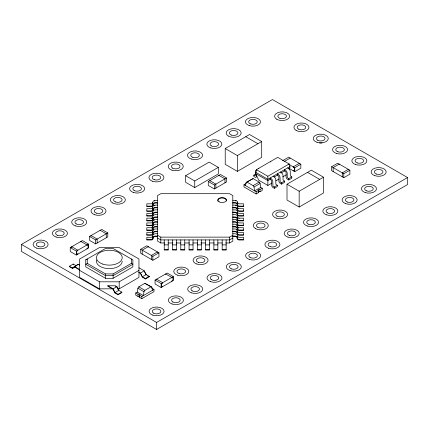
<?xml version="1.0" encoding="UTF-8"?>
<svg xmlns="http://www.w3.org/2000/svg" width="429" height="429" viewBox="0 0 429 429"><rect width="100%" height="100%" fill="white"/><g stroke="black" fill="none" stroke-linecap="round" stroke-linejoin="round"><path stroke-width="0.64" d="M139.559 296.471A1.073 0.622 0 0 0 138.041 296.471L135.762 295.152L135.762 292.959L137.28 292.079L137.891 288.202L138.798 286.813L144.879 283.306L151.871 287.151L152.483 290.326M151.871 287.151L150.96 286.813L144.879 290.326L143.972 291.709L143.361 295.592L137.28 292.079M245.511 185.628L246.123 182.454L253.11 178.603L259.191 182.116L260.097 183.499L260.709 187.382L262.232 188.261L262.232 190.455L259.953 191.768A1.073 0.622 0 0 0 258.43 191.768A1.073 0.622 0 0 0 258.43 192.648L256.151 193.962L243.988 186.942L243.988 184.749L246.267 183.435M271.884 183.124L267.857 185.451L258.735 180.185L255.695 173.606L256.424 169.653L277.735 157.346L289.167 163.948L289.897 166.581L289.897 167.9L289.344 169.096M74.619 267.176L72.447 268.431L69.407 266.672L69.407 266.237L72.447 267.991L78.148 264.259L79.671 265.138M72.447 268.431L74.351 266.892L79.671 269.964M78.148 264.259L76.249 265.798L73.209 264.039L69.407 266.237M21.45 244.428L272.415 99.533L407.55 177.552L407.55 184.572L156.585 329.467L21.45 251.448L21.45 244.428L156.585 322.447L407.55 177.552M225.214 148.547L249.539 134.508L261.701 141.527L261.701 157.325L237.376 171.364L225.214 164.345L225.214 148.547L237.376 155.566L261.701 141.527M185.618 175.708L209.18 162.108L218.302 167.374L218.302 173.954L194.739 187.559L185.618 182.293L185.618 175.708L194.739 180.974L218.302 167.374M70.243 247.587L82.406 240.567L88.487 244.074L88.487 248.026L76.324 255.046L70.243 251.533L70.243 247.587L76.324 251.094L88.487 244.074M89.548 236.438L101.711 229.418L107.792 232.931L107.792 236.878L95.629 243.897L89.548 240.39L89.548 236.438L95.629 239.95L107.792 232.931M70.624 247.806L71.766 247.147L71.766 246.707L77.847 250.22L77.847 250.659L76.705 251.314L76.705 254.386L77.847 253.727L77.847 254.166M208.269 181.499L220.431 174.48L226.507 177.992L226.507 181.939L214.35 188.964L208.269 185.451L208.269 181.499L214.35 185.012L226.507 177.992M85.752 259.872L105.513 248.461L113.111 248.461L132.872 259.872L132.872 266.892L113.111 278.303L105.513 278.303L85.752 266.892L85.752 259.872L87.269 258.993L87.269 263.385L85.752 264.259L105.513 275.67L113.111 275.67L132.872 264.259L131.349 263.385L113.111 273.916L105.513 273.916L87.269 263.385M72.447 267.991L75.976 265.953M256.456 174.667L256.456 176.453A1.882 1.089 60 0 1 255.126 177.225L253.796 176.453L253.796 175.139L255.314 174.26M282.598 160.703L288.679 157.191L300.842 164.21L300.842 168.163L294.761 171.675L289.248 168.49M246.123 182.454L253.11 178.603M284.121 161.577L290.202 158.07M140.701 249.297L146.782 245.785L158.939 252.81L158.939 256.757L152.863 260.269L140.701 253.244L140.701 249.297L152.863 256.317L158.939 252.81M256.424 169.653L267.857 176.255L289.167 163.948M247.029 182.116L253.11 185.628L259.191 182.116M260.709 187.382L254.628 190.894L254.022 187.012L260.097 183.499M289.897 166.581L267.857 179.306L255.695 172.286M273.176 176.239L274.185 176.834A2.692 1.555 60 0 1 275.82 179.671L275.842 184.197L277.354 185.231L277.354 186.551L274.313 188.304L272.983 187.537A1.882 1.089 60 0 1 271.654 185.231L271.654 181.065A1.073 0.622 60 0 0 270.897 179.746L270.136 179.306L267.857 180.625L255.695 173.606M274.024 177.064L277.354 175.139L278.115 175.579A1.073 0.622 60 0 1 278.877 176.893L278.877 181.065A1.882 1.089 60 0 0 280.207 183.365L281.537 184.132L284.577 182.379L284.577 181.065L283.07 180.057L283.043 175.504A2.692 1.555 60 0 0 281.403 172.667L280.394 172.067M280.952 173.059L284.867 170.801M288.218 168.865L289.897 167.9M288.679 164.21L294.761 167.723L300.842 164.21M243.988 184.749L256.151 191.768L258.43 190.455A1.073 0.622 0 0 1 258.43 189.575A1.073 0.622 0 0 1 259.953 189.575L262.232 188.261M275.917 180.797L278.796 179.134M282.824 176.807L286.282 174.812M270.136 179.306L270.136 177.992L271.144 178.587A2.692 1.555 60 0 1 272.78 181.424L272.935 186.181L274.313 186.985L277.354 185.231M277.354 175.139L277.354 173.82L278.362 174.421A2.692 1.555 60 0 1 280.003 177.257L280.18 182.03L281.537 182.818L284.577 181.065M288.755 178.652L291.795 176.893L291.795 178.212L288.755 179.966L287.425 179.199A1.882 1.089 60 0 1 286.095 176.893L286.095 172.726A1.073 0.622 60 0 0 285.333 171.407L284.577 170.973L284.577 169.653L285.585 170.254A2.692 1.555 60 0 1 287.221 173.091L287.242 177.611L288.755 178.652L288.755 179.966M287.006 184.223L311.331 170.179L323.487 177.204L323.487 192.996L299.169 207.041L287.006 200.021L287.006 184.223L299.169 191.243L323.487 177.204M79.671 270.404L99.431 281.81L119.192 281.81L138.953 270.404M107.792 285.762L113.111 288.835L116.913 286.642L118.812 290.369L121.852 292.122L121.852 292.562L118.05 294.755L115.01 293.002L113.111 289.275L107.792 286.202L107.792 285.762L115.39 285.762L116.913 286.642M138.953 272.158L140.471 273.037L144.273 270.844L146.171 274.571L149.212 276.33L149.212 276.764L145.415 278.963L142.374 277.204L140.471 273.477L138.953 272.597M117.873 288.835L119.192 288.835L138.953 277.424L138.953 258.993L119.192 247.587L99.431 247.587L79.671 258.993L79.671 277.424L99.431 288.835L112.602 288.835M331.622 166.715L337.703 163.202L349.866 170.222L349.866 174.174L343.785 177.686L331.622 170.662L331.622 166.715L343.785 173.734L349.866 170.222M113.111 288.835L115.01 292.562L118.812 290.369M140.471 273.037L142.374 276.764L146.171 274.571M115.01 292.562L118.05 294.321L121.852 292.122M142.374 276.764L145.415 278.523L149.212 276.33M155.067 280.057L167.224 273.037L173.305 276.549L173.305 280.496L161.143 287.516L155.067 284.009L155.067 280.057L161.143 283.569L173.305 276.549M157.577 235.269L160.8 237.13L229.59 237.13L232.813 235.269M232.813 238.041L229.59 239.908L160.8 239.908L157.577 238.041M225.584 242.975L229.59 242.975L232.813 241.114L232.813 195.554L229.59 193.694L160.8 193.694L157.577 195.554L157.577 241.114L160.8 242.975L164.806 242.975M139.559 295.152L141.838 296.471L154 289.446L154 291.64L141.838 298.664L139.559 297.345L139.559 295.152A1.073 0.622 0 0 0 139.559 294.273A1.073 0.622 0 0 0 138.041 294.273L135.762 292.959M157.577 200.316L155.427 200.316A2.687 2.193 0 0 0 152.74 202.509A1.614 1.314 0 0 1 151.126 203.823L146.825 203.823L146.825 206.558L151.126 206.558A2.15 1.754 0 0 0 153.276 204.805A2.15 1.754 0 0 1 155.427 203.051L157.577 203.051M232.813 200.316L234.963 200.316A2.687 2.193 0 0 1 237.65 202.509A1.614 1.314 0 0 0 239.264 203.823L243.565 203.823L243.565 206.558L239.264 206.558A2.15 1.754 0 0 1 237.114 204.805A2.15 1.754 0 0 0 234.963 203.051L232.813 203.051M157.577 202.611L155.427 202.611A2.687 2.193 0 0 0 152.74 204.805A1.614 1.314 0 0 1 151.126 206.118L146.825 206.118M232.813 202.611L234.963 202.611A2.687 2.193 0 0 1 237.65 204.805A1.614 1.314 0 0 0 239.264 206.118L243.565 206.118M157.577 205.094L155.427 205.094A2.687 2.193 0 0 0 152.74 207.287A1.614 1.314 0 0 1 151.126 208.601L146.825 208.601L146.825 211.336L151.126 211.336A2.15 1.754 0 0 0 153.276 209.583A2.15 1.754 0 0 1 155.427 207.829L157.577 207.829M232.813 205.094L234.963 205.094A2.687 2.193 0 0 1 237.65 207.287A1.614 1.314 0 0 0 239.264 208.601L243.565 208.601L243.565 211.336L239.264 211.336A2.15 1.754 0 0 1 237.114 209.583A2.15 1.754 0 0 0 234.963 207.829L232.813 207.829M157.577 207.389L155.427 207.389A2.687 2.193 0 0 0 152.74 209.583A1.614 1.314 0 0 1 151.126 210.896L146.825 210.896M232.813 207.389L234.963 207.389A2.687 2.193 0 0 1 237.65 209.583A1.614 1.314 0 0 0 239.264 210.896L243.565 210.896M157.577 209.872L155.427 209.872A2.687 2.193 0 0 0 152.74 212.065A1.614 1.314 0 0 1 151.126 213.379L146.825 213.379L146.825 216.114L151.126 216.114A2.15 1.754 0 0 0 153.276 214.361A2.15 1.754 0 0 1 155.427 212.607L157.577 212.607M232.813 209.872L234.963 209.872A2.687 2.193 0 0 1 237.65 212.065A1.614 1.314 0 0 0 239.264 213.379L243.565 213.379L243.565 216.114L239.264 216.114A2.15 1.754 0 0 1 237.114 214.361A2.15 1.754 0 0 0 234.963 212.607L232.813 212.607M157.577 212.167L155.427 212.167A2.687 2.193 0 0 0 152.74 214.361A1.614 1.314 0 0 1 151.126 215.674L146.825 215.674M232.813 212.167L234.963 212.167A2.687 2.193 0 0 1 237.65 214.361A1.614 1.314 0 0 0 239.264 215.674L243.565 215.674M157.577 214.65L155.427 214.65A2.687 2.193 0 0 0 152.74 216.843A1.614 1.314 0 0 1 151.126 218.157L146.825 218.157L146.825 220.892L151.126 220.892A2.15 1.754 0 0 0 153.276 219.139A2.15 1.754 0 0 1 155.427 217.385L157.577 217.385M232.813 214.65L234.963 214.65A2.687 2.193 0 0 1 237.65 216.843A1.614 1.314 0 0 0 239.264 218.157L243.565 218.157L243.565 220.892L239.264 220.892A2.15 1.754 0 0 1 237.114 219.139A2.15 1.754 0 0 0 234.963 217.385L232.813 217.385M157.577 216.945L155.427 216.945A2.687 2.193 0 0 0 152.74 219.139A1.614 1.314 0 0 1 151.126 220.458L146.825 220.458M232.813 216.945L234.963 216.945A2.687 2.193 0 0 1 237.65 219.139A1.614 1.314 0 0 0 239.264 220.458L243.565 220.458M157.577 219.428L155.427 219.428A2.687 2.193 0 0 0 152.74 221.621A1.614 1.314 0 0 1 151.126 222.935L146.825 222.935L146.825 225.67L151.126 225.67A2.15 1.754 0 0 0 153.276 223.917A2.15 1.754 0 0 1 155.427 222.163L157.577 222.163M232.813 219.428L234.963 219.428A2.687 2.193 0 0 1 237.65 221.621A1.614 1.314 0 0 0 239.264 222.935L243.565 222.935L243.565 225.67L239.264 225.67A2.15 1.754 0 0 1 237.114 223.917A2.15 1.754 0 0 0 234.963 222.163L232.813 222.163M157.577 221.723L155.427 221.723A2.687 2.193 0 0 0 152.74 223.917A1.614 1.314 0 0 1 151.126 225.236L146.825 225.236M232.813 221.723L234.963 221.723A2.687 2.193 0 0 1 237.65 223.917A1.614 1.314 0 0 0 239.264 225.236L243.565 225.236M157.577 224.206L155.427 224.206A2.687 2.193 0 0 0 152.74 226.399A1.614 1.314 0 0 1 151.126 227.713L146.825 227.713L146.825 230.448L151.126 230.448A2.15 1.754 0 0 0 153.276 228.695A2.15 1.754 0 0 1 155.427 226.941L157.577 226.941M232.813 224.206L234.963 224.206A2.687 2.193 0 0 1 237.65 226.399A1.614 1.314 0 0 0 239.264 227.713L243.565 227.713L243.565 230.448L239.264 230.448A2.15 1.754 0 0 1 237.114 228.695A2.15 1.754 0 0 0 234.963 226.941L232.813 226.941M157.577 226.501L155.427 226.501A2.687 2.193 0 0 0 152.74 228.695A1.614 1.314 0 0 1 151.126 230.014L146.825 230.014M232.813 226.501L234.963 226.501A2.687 2.193 0 0 1 237.65 228.695A1.614 1.314 0 0 0 239.264 230.014L243.565 230.014M157.577 228.984L155.427 228.984A2.687 2.193 0 0 0 152.74 231.177A1.614 1.314 0 0 1 151.126 232.497L146.825 232.497L146.825 235.231L151.126 235.231A2.15 1.754 0 0 0 153.276 233.473A2.15 1.754 0 0 1 155.427 231.719L157.577 231.719M232.813 228.984L234.963 228.984A2.687 2.193 0 0 1 237.65 231.177A1.614 1.314 0 0 0 239.264 232.497L243.565 232.497L243.565 235.231L239.264 235.231A2.15 1.754 0 0 1 237.114 233.473A2.15 1.754 0 0 0 234.963 231.719L232.813 231.719M157.577 231.279L155.427 231.279A2.687 2.193 0 0 0 152.74 233.473A1.614 1.314 0 0 1 151.126 234.792L146.825 234.792M232.813 231.279L234.963 231.279A2.687 2.193 0 0 1 237.65 233.473A1.614 1.314 0 0 0 239.264 234.792L243.565 234.792M157.577 233.762L155.427 233.762A2.687 2.193 0 0 0 152.74 235.955A1.614 1.314 0 0 1 151.126 237.275L146.825 237.275L146.825 240.009L151.126 240.009A2.15 1.754 0 0 0 153.276 238.251A2.15 1.754 0 0 1 155.427 236.497L157.577 236.497M232.813 233.762L234.963 233.762A2.687 2.193 0 0 1 237.65 235.955A1.614 1.314 0 0 0 239.264 237.275L243.565 237.275L243.565 240.009L239.264 240.009A2.15 1.754 0 0 1 237.114 238.251A2.15 1.754 0 0 0 234.963 236.497L232.813 236.497M157.577 236.057L155.427 236.057A2.687 2.193 0 0 0 152.74 238.251A1.614 1.314 0 0 1 151.126 239.57L146.825 239.57M232.813 236.057L234.963 236.057A2.687 2.193 0 0 1 237.65 238.251A1.614 1.314 0 0 0 239.264 239.57L243.565 239.57M168.147 242.975L172.823 242.975M176.158 242.975L180.834 242.975M184.845 242.975L189.516 242.975M192.857 242.975L197.533 242.975M200.874 242.975L205.545 242.975M209.556 242.975L214.232 242.975M217.567 242.975L222.243 242.975M164.227 244.895L168.206 244.895M172.506 244.895L176.48 244.895M180.781 244.895L184.76 244.895M189.06 244.895L193.034 244.895M197.335 244.895L201.314 244.895M205.609 244.895L209.588 244.895M213.889 244.895L217.862 244.895M222.163 244.895L226.142 244.895M164.227 249.624L168.206 249.624M172.506 249.624L176.48 249.624M180.781 249.624L184.76 249.624M189.06 249.624L193.034 249.624M197.335 249.624L201.314 249.624M205.609 249.624L209.588 249.624M213.889 249.624L217.862 249.624M222.163 249.624L226.142 249.624M245.737 136.701L257.899 143.72M307.529 172.372L319.691 179.397M287.618 167.9L288.626 168.495A2.692 1.555 60 0 1 290.261 171.332L290.294 175.89L291.795 176.893M253.796 175.139L255.298 175.869L255.33 171.348A2.692 1.555 60 0 1 256.263 170.275M209.786 180.625L215.867 184.132L215.867 188.084M138.953 267.771L144.273 270.844M147.694 275.89L149.212 276.764M144.879 283.306L150.96 286.813M151.721 288.132L154 289.446M138.798 286.813L144.879 290.326M137.891 288.202L143.972 291.709M115.39 286.202L116.404 286.786M74.351 266.452L79.671 269.525M253.11 185.628L254.022 187.012M144.273 271.284L146.171 275.01M116.913 287.076L118.812 290.808M348.343 169.787L348.343 169.348L342.262 172.855L342.262 176.807M343.785 173.734L343.785 177.686M339.221 164.522L339.221 164.082L333.14 167.594L333.14 171.541M299.319 163.776L299.319 163.336L293.238 166.843L293.238 167.283L294.38 167.943L294.38 171.015L293.238 170.356L293.238 170.796M299.169 191.243L299.169 207.041M294.761 167.723L294.761 171.675M281.537 182.818L281.537 184.132M274.313 186.985L274.313 188.304M267.857 176.255L267.857 185.451M259.953 189.575L259.953 191.768M258.43 190.455L258.43 192.648M256.151 191.768L256.151 193.962M237.65 202.509L237.65 204.805M237.65 207.287L237.65 209.583M237.65 212.065L237.65 214.361M237.65 216.843L237.65 219.139M237.65 221.621L237.65 223.917M237.65 226.399L237.65 228.695M237.65 231.177L237.65 233.473M237.65 235.955L237.65 238.251M237.376 155.566L237.376 171.364M237.114 208.435L237.114 209.583M229.59 237.13L229.59 242.975M226.142 239.908L226.142 250.059L222.163 250.059L222.163 239.908M224.989 182.818L224.989 178.872L218.908 175.359L218.908 175.799M217.862 239.908L217.862 250.059L213.889 250.059L213.889 239.908M214.35 185.012L214.35 188.964M209.588 239.908L209.588 250.059L205.609 250.059L205.609 239.908M201.314 239.908L201.314 250.059L197.335 250.059L197.335 239.908M194.739 180.974L194.739 187.559M193.034 239.908L193.034 250.059L189.06 250.059L189.06 239.908M184.76 239.908L184.76 250.059L180.781 250.059L180.781 239.908M176.48 239.908L176.48 250.059L172.506 250.059L172.506 239.908M171.788 281.376L171.788 280.936L172.925 280.276L172.925 277.204L171.788 277.863L171.788 277.424L165.707 273.916L165.707 274.351M168.206 239.908L168.206 250.059L164.227 250.059L164.227 239.908M162.666 286.642L162.666 286.202L161.524 286.856L161.524 283.789L162.666 283.129L162.666 282.69L156.585 279.177L156.585 279.617M161.143 283.569L161.143 287.516M160.8 237.13L160.8 242.975M157.422 252.37L157.422 251.93L151.34 255.443L151.34 259.389M156.585 322.447L156.585 329.467M153.276 208.435L153.276 209.583M152.863 256.317L152.863 260.269M152.74 202.509L152.74 204.805M152.74 207.287L152.74 209.583M152.74 212.065L152.74 214.361M152.74 216.843L152.74 219.139M152.74 221.621L152.74 223.917M152.74 226.399L152.74 228.695M152.74 231.177L152.74 233.473M152.74 235.955L152.74 238.251M148.3 247.104L148.3 246.664L142.219 250.177L142.219 254.124M145.415 278.523L145.415 278.963M141.838 296.471L141.838 298.664M138.041 294.273L138.041 296.471M131.349 258.993L131.349 263.385M119.192 281.81L119.192 288.835M118.05 294.321L118.05 294.755M113.111 273.916L113.111 278.303M106.269 237.757L106.269 233.805L100.188 230.298L100.188 230.738M105.513 273.916L105.513 278.303M99.431 281.81L99.431 288.835M97.152 243.023L97.152 239.071L91.071 235.564L91.071 236.004M95.629 239.95L95.629 243.897M86.964 248.9L86.964 248.466L88.106 247.806L88.106 244.734L86.964 245.393L86.964 244.954L80.883 241.441L80.883 241.881M76.324 251.094L76.324 255.046M73.209 264.039L73.209 264.478M218.012 201.239A4.301 2.483 0 0 1 221.938 198.016A4.301 2.483 0 0 1 226.314 201.04M139.838 297.066A1.073 0.622 0 0 1 139.559 297.345M122.211 261.191A12.897 7.449 0 0 1 108.183 268.608A12.897 7.449 0 0 1 96.611 259.894M322.061 142.986A7.524 4.344 0 0 1 319.444 142.986M258.746 168.763A2.692 1.555 60 0 1 258.907 168.64M270.704 161.937A2.692 1.555 60 0 1 270.924 161.937M239.264 218.597A2.15 1.754 0 0 1 238.706 218.538M152.987 236.835A2.15 1.754 0 0 1 152.644 237.199M152.644 208.526A2.15 1.754 0 0 1 152.198 208.805M154.349 205.764A2.15 1.754 0 0 1 154.869 205.593M238.706 228.094A2.15 1.754 0 0 1 238.192 227.917M236.486 225.161A2.15 1.754 0 0 1 236.824 225.52M236.486 229.939A2.15 1.754 0 0 1 236.824 230.298M153.566 225.52A2.15 1.754 0 0 1 153.904 225.161M152.198 227.917A2.15 1.754 0 0 1 151.684 228.094M237.746 237.199A2.15 1.754 0 0 1 237.403 236.835M235.521 200.815A2.15 1.754 0 0 1 236.041 200.987M154.349 200.987A2.15 1.754 0 0 1 154.869 200.815M153.904 220.377A2.15 1.754 0 0 1 154.349 220.098M153.566 230.298A2.15 1.754 0 0 1 153.904 229.939M238.192 208.805A2.15 1.754 0 0 1 237.746 208.526M235.521 205.593A2.15 1.754 0 0 1 236.041 205.764M151.684 218.538A2.15 1.754 0 0 1 151.126 218.597M236.041 220.098A2.15 1.754 0 0 1 236.486 220.377M219.203 201.882A4.301 2.483 0 0 0 226.314 200.6A4.301 2.483 0 0 0 220.833 197.689A4.301 2.483 0 0 0 219.203 201.882M102.863 264.125A12.897 7.449 0 0 0 122.211 257.679A12.897 7.449 0 0 0 102.863 251.228A12.897 7.449 0 0 0 102.863 264.125M152.821 315.149A7.524 4.344 0 0 0 164.109 311.39A7.524 4.344 0 0 0 152.821 307.625A7.524 4.344 0 0 0 152.821 315.149M172.126 304.005A7.524 4.344 0 0 0 183.414 300.241A7.524 4.344 0 0 0 172.126 296.482A7.524 4.344 0 0 0 172.126 304.005M191.431 292.857A7.524 4.344 0 0 0 202.719 289.098A7.524 4.344 0 0 0 191.431 285.333A7.524 4.344 0 0 0 191.431 292.857M210.736 281.714A7.524 4.344 0 0 0 222.024 277.949A7.524 4.344 0 0 0 210.736 274.19A7.524 4.344 0 0 0 210.736 281.714M230.041 270.565A7.524 4.344 0 0 0 241.329 266.806A7.524 4.344 0 0 0 230.041 263.041A7.524 4.344 0 0 0 230.041 270.565M249.346 259.422A7.524 4.344 0 0 0 260.634 255.657A7.524 4.344 0 0 0 249.346 251.898A7.524 4.344 0 0 0 249.346 259.422M268.651 248.278A7.524 4.344 0 0 0 279.939 244.514A7.524 4.344 0 0 0 268.651 240.755A7.524 4.344 0 0 0 268.651 248.278M287.956 237.13A7.524 4.344 0 0 0 299.244 233.371A7.524 4.344 0 0 0 287.956 229.606A7.524 4.344 0 0 0 287.956 237.13M307.261 225.986A7.524 4.344 0 0 0 318.549 222.222A7.524 4.344 0 0 0 307.261 218.463A7.524 4.344 0 0 0 307.261 225.986M326.566 214.838A7.524 4.344 0 0 0 337.854 211.079A7.524 4.344 0 0 0 326.566 207.314A7.524 4.344 0 0 0 326.566 214.838M345.871 203.695A7.524 4.344 0 0 0 357.159 199.93A7.524 4.344 0 0 0 345.871 196.171A7.524 4.344 0 0 0 345.871 203.695M365.176 192.546A7.524 4.344 0 0 0 376.464 188.787A7.524 4.344 0 0 0 365.176 185.022A7.524 4.344 0 0 0 365.176 192.546M374.908 175.697A7.524 4.344 0 0 0 386.191 171.938A7.524 4.344 0 0 0 374.908 168.173A7.524 4.344 0 0 0 374.908 175.697M355.603 164.554A7.524 4.344 0 0 0 366.886 160.789A7.524 4.344 0 0 0 355.603 157.03A7.524 4.344 0 0 0 355.603 164.554M336.298 153.405A7.524 4.344 0 0 0 347.581 149.646A7.524 4.344 0 0 0 336.298 145.881A7.524 4.344 0 0 0 336.298 153.405M316.993 142.262A7.524 4.344 0 0 0 328.276 138.497A7.524 4.344 0 0 0 316.993 134.738A7.524 4.344 0 0 0 316.993 142.262M296.128 130.427A7.524 4.344 0 0 0 308.714 128.48A7.524 4.344 0 0 0 299.501 123.155A7.524 4.344 0 0 0 296.128 130.427M276.823 119.278A7.524 4.344 0 0 0 289.409 117.332A7.524 4.344 0 0 0 280.196 112.012A7.524 4.344 0 0 0 276.823 119.278M249.195 125.584A7.524 4.344 0 0 0 260.483 121.825A7.524 4.344 0 0 0 249.195 118.061A7.524 4.344 0 0 0 249.195 125.584M228.335 136.041A7.524 4.344 0 0 0 240.921 134.095A7.524 4.344 0 0 0 231.708 128.775A7.524 4.344 0 0 0 228.335 136.041M210.585 147.876A7.524 4.344 0 0 0 221.873 144.117A7.524 4.344 0 0 0 210.585 140.353A7.524 4.344 0 0 0 210.585 147.876M191.28 159.025A7.524 4.344 0 0 0 202.568 155.26A7.524 4.344 0 0 0 191.28 151.501A7.524 4.344 0 0 0 191.28 159.025M171.975 170.168A7.524 4.344 0 0 0 183.263 166.409A7.524 4.344 0 0 0 171.975 162.645A7.524 4.344 0 0 0 171.975 170.168M152.67 181.317A7.524 4.344 0 0 0 163.958 177.552A7.524 4.344 0 0 0 152.67 173.793A7.524 4.344 0 0 0 152.67 181.317M133.365 192.46A7.524 4.344 0 0 0 144.653 188.696A7.524 4.344 0 0 0 133.365 184.937A7.524 4.344 0 0 0 133.365 192.46M112.505 202.917A7.524 4.344 0 0 0 125.091 200.97A7.524 4.344 0 0 0 115.878 195.645A7.524 4.344 0 0 0 112.505 202.917M94.755 214.752A7.524 4.344 0 0 0 106.043 210.988A7.524 4.344 0 0 0 94.755 207.228A7.524 4.344 0 0 0 94.755 214.752M75.45 225.895A7.524 4.344 0 0 0 86.738 222.136A7.524 4.344 0 0 0 75.45 218.372A7.524 4.344 0 0 0 75.45 225.895M56.145 237.044A7.524 4.344 0 0 0 67.433 233.279A7.524 4.344 0 0 0 56.145 229.52A7.524 4.344 0 0 0 56.145 237.044M36.84 248.187A7.524 4.344 0 0 0 48.128 244.428A7.524 4.344 0 0 0 36.84 240.664A7.524 4.344 0 0 0 36.84 248.187M177.526 275.177A7.524 4.344 0 0 0 188.808 271.412A7.524 4.344 0 0 0 177.526 267.653A7.524 4.344 0 0 0 177.526 275.177M196.831 264.028A7.524 4.344 0 0 0 208.113 260.269A7.524 4.344 0 0 0 196.831 256.504A7.524 4.344 0 0 0 196.831 264.028M255.464 228.587A7.524 4.344 0 0 0 268.055 226.641A7.524 4.344 0 0 0 258.837 221.316A7.524 4.344 0 0 0 255.464 228.587M276.33 218.13A7.524 4.344 0 0 0 287.618 214.366A7.524 4.344 0 0 0 276.33 210.607A7.524 4.344 0 0 0 276.33 218.13M153.544 313.143A4.301 2.483 0 0 0 160.736 312.033A4.301 2.483 0 0 0 155.47 308.993A4.301 2.483 0 0 0 153.544 313.143M172.849 302A4.301 2.483 0 0 0 180.041 300.885A4.301 2.483 0 0 0 174.775 297.844A4.301 2.483 0 0 0 172.849 302M231.655 268.956A4.301 2.483 0 0 0 238.106 266.806A4.301 2.483 0 0 0 231.655 264.655A4.301 2.483 0 0 0 231.655 268.956M270.265 246.664A4.301 2.483 0 0 0 276.716 244.514A4.301 2.483 0 0 0 270.265 242.364A4.301 2.483 0 0 0 270.265 246.664M289.57 235.516A4.301 2.483 0 0 0 296.021 233.371A4.301 2.483 0 0 0 289.57 231.22A4.301 2.483 0 0 0 289.57 235.516M308.875 224.372A4.301 2.483 0 0 0 315.326 222.222A4.301 2.483 0 0 0 308.875 220.072A4.301 2.483 0 0 0 308.875 224.372M366.79 190.937A4.301 2.483 0 0 0 373.241 188.787A4.301 2.483 0 0 0 366.79 186.636A4.301 2.483 0 0 0 366.79 190.937M376.517 174.088A4.301 2.483 0 0 0 382.968 171.938A4.301 2.483 0 0 0 376.517 169.787A4.301 2.483 0 0 0 376.517 174.088M357.212 162.94A4.301 2.483 0 0 0 363.663 160.789A4.301 2.483 0 0 0 357.212 158.639A4.301 2.483 0 0 0 357.212 162.94M337.907 151.796A4.301 2.483 0 0 0 344.358 149.646A4.301 2.483 0 0 0 337.907 147.496A4.301 2.483 0 0 0 337.907 151.796M317.712 140.256A4.301 2.483 0 0 0 324.909 139.141A4.301 2.483 0 0 0 319.643 136.1A4.301 2.483 0 0 0 317.712 140.256M298.407 129.108A4.301 2.483 0 0 0 305.604 127.998A4.301 2.483 0 0 0 300.338 124.957A4.301 2.483 0 0 0 298.407 129.108M231.504 135.119A4.301 2.483 0 0 0 237.95 132.969A4.301 2.483 0 0 0 231.504 130.818A4.301 2.483 0 0 0 231.504 135.119M211.309 145.871A4.301 2.483 0 0 0 218.5 144.761A4.301 2.483 0 0 0 213.234 141.72A4.301 2.483 0 0 0 211.309 145.871M192.894 157.411A4.301 2.483 0 0 0 199.34 155.26A4.301 2.483 0 0 0 192.894 153.11A4.301 2.483 0 0 0 192.894 157.411M172.699 168.163A4.301 2.483 0 0 0 179.89 167.047A4.301 2.483 0 0 0 174.624 164.007A4.301 2.483 0 0 0 172.699 168.163M154.284 179.703A4.301 2.483 0 0 0 160.73 177.552A4.301 2.483 0 0 0 154.284 175.402A4.301 2.483 0 0 0 154.284 179.703M134.089 190.455A4.301 2.483 0 0 0 141.28 189.339A4.301 2.483 0 0 0 136.014 186.299A4.301 2.483 0 0 0 134.089 190.455M115.674 201.995A4.301 2.483 0 0 0 122.12 199.844A4.301 2.483 0 0 0 115.674 197.694A4.301 2.483 0 0 0 115.674 201.995M96.369 213.138A4.301 2.483 0 0 0 102.815 210.988A4.301 2.483 0 0 0 96.369 208.837A4.301 2.483 0 0 0 96.369 213.138M76.174 223.89A4.301 2.483 0 0 0 83.365 222.78A4.301 2.483 0 0 0 78.099 219.739A4.301 2.483 0 0 0 76.174 223.89M57.759 235.43A4.301 2.483 0 0 0 64.205 233.279A4.301 2.483 0 0 0 57.759 231.129A4.301 2.483 0 0 0 57.759 235.43M38.454 246.578A4.301 2.483 0 0 0 44.9 244.428A4.301 2.483 0 0 0 38.454 242.278A4.301 2.483 0 0 0 38.454 246.578M211.459 279.708A4.301 2.483 0 0 0 218.651 278.593A4.301 2.483 0 0 0 213.385 275.552A4.301 2.483 0 0 0 211.459 279.708M250.069 257.416A4.301 2.483 0 0 0 257.261 256.301A4.301 2.483 0 0 0 251.995 253.26A4.301 2.483 0 0 0 250.069 257.416M327.289 212.832A4.301 2.483 0 0 0 334.481 211.722A4.301 2.483 0 0 0 329.215 208.682A4.301 2.483 0 0 0 327.289 212.832M347.485 202.08A4.301 2.483 0 0 0 353.936 199.93A4.301 2.483 0 0 0 347.485 197.78A4.301 2.483 0 0 0 347.485 202.08M192.154 290.851A4.301 2.483 0 0 0 199.346 289.741A4.301 2.483 0 0 0 194.08 286.701A4.301 2.483 0 0 0 192.154 290.851M250.809 123.976A4.301 2.483 0 0 0 257.255 121.825A4.301 2.483 0 0 0 250.809 119.675A4.301 2.483 0 0 0 250.809 123.976M279.992 118.356A4.301 2.483 0 0 0 286.443 116.205A4.301 2.483 0 0 0 279.992 114.06A4.301 2.483 0 0 0 279.992 118.356M179.134 273.563A4.301 2.483 0 0 0 185.585 271.412A4.301 2.483 0 0 0 179.134 269.262A4.301 2.483 0 0 0 179.134 273.563M198.439 262.419A4.301 2.483 0 0 0 204.89 260.269A4.301 2.483 0 0 0 198.439 258.119A4.301 2.483 0 0 0 198.439 262.419M257.749 227.268A4.301 2.483 0 0 0 264.94 226.158A4.301 2.483 0 0 0 259.674 223.118A4.301 2.483 0 0 0 257.749 227.268M277.054 216.125A4.301 2.483 0 0 0 284.245 215.009A4.301 2.483 0 0 0 278.979 211.969A4.301 2.483 0 0 0 277.054 216.125"/></g></svg>
